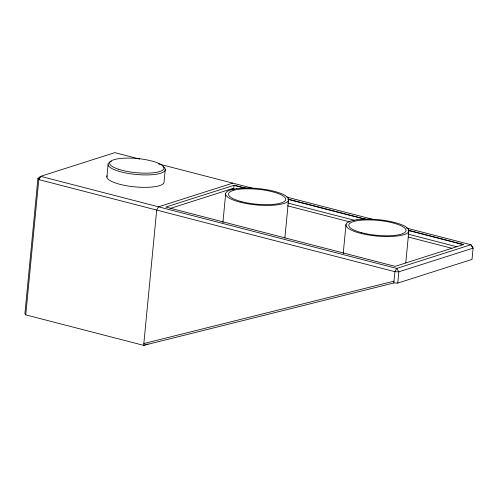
<?xml version="1.0" encoding="UTF-8"?>
<svg xmlns="http://www.w3.org/2000/svg" width="498" height="498" viewBox="0 0 498 498"><rect width="100%" height="100%" fill="white"/><g stroke="black" fill="none" stroke-linecap="round" stroke-linejoin="round"><path stroke-width="0.75" d="M139.633 159.043L114.851 152.637L40.599 176.336L37.929 178.477L24.9 313.759L25.759 314.873L143.661 345.363L393.812 282.957L397.765 283.088L472.017 259.402L473.1 248.129L470.959 244.736L406.337 228.022M25.759 314.873L38.788 179.591L40.599 176.323L396.719 268.434L470.959 244.736L473.1 248.129L398.848 271.815L394.895 271.69L38.788 179.591L37.929 178.477M40.599 176.336L38.788 179.591M106.883 177.083L108.078 164.676M165.261 169.332L164.066 181.739A28.728 7.482 5.5 0 1 133.875 186.775A28.728 7.482 5.5 0 1 107.163 175.8M222.88 222.699L225.712 193.274M232.087 190.043L232.217 188.661L234.471 189.246M233.662 189.265L234.035 185.405L245.302 188.325M284.856 238.044L288.504 200.196M343.215 253.526L346.023 224.393M393.812 282.957L394.895 271.69L396.719 268.434L398.848 271.815L397.765 283.088M405.764 262.925L408.808 231.315M232.753 183.127L158.501 206.813L156.689 210.081L143.661 345.363L148.149 343.931M170.465 208.363L232.217 188.661M143.835 343.558L393.986 281.152M158.408 163.898L253.793 188.568M286.854 197.121L372.523 219.276M247.12 188.493L234.34 185.188L165.803 207.05L395.119 266.362L463.657 244.493L408.024 230.107M287.72 198.995L366.671 219.413M288.137 199.399L364.785 219.226M408.366 230.493L463.221 244.68M287.788 203.035L354.626 220.321M407.943 234.11L456.759 246.734M287.527 205.799L349.857 221.915M408.428 237.067L451.985 248.328M163.039 166.457A28.728 7.482 5.5 0 1 135.319 174.387A28.728 7.482 5.5 0 1 111.459 161.19M236.643 188.611L231.147 189.726A31.623 8.236 5.5 0 0 233.17 199.966A31.623 8.236 5.5 0 0 270.675 205.419L277.573 204.865L283.069 203.75A31.623 8.236 5.5 0 0 281.046 193.51A31.623 8.236 5.5 0 0 243.541 188.051L236.643 188.611M356.954 219.724L351.457 220.838A31.623 8.236 5.5 0 0 353.48 231.078A31.623 8.236 5.5 0 0 390.986 236.538L397.877 235.977L403.374 234.863A31.623 8.236 5.5 0 0 401.351 224.623A31.623 8.236 5.5 0 0 363.845 219.17L356.954 219.724M118.2 169.158A27.29 7.109 5.5 0 0 163.257 169.625A27.29 7.109 5.5 0 0 128.945 158.084A27.29 7.109 5.5 0 0 118.2 169.158M240.92 201.478A28.728 7.482 5.5 0 0 285.628 199.879A28.728 7.482 5.5 0 0 244.779 188.848A28.728 7.482 5.5 0 0 240.92 201.478M361.224 232.597A28.728 7.482 5.5 0 0 405.932 230.997A28.728 7.482 5.5 0 0 365.09 219.96A28.728 7.482 5.5 0 0 361.224 232.597"/></g></svg>
